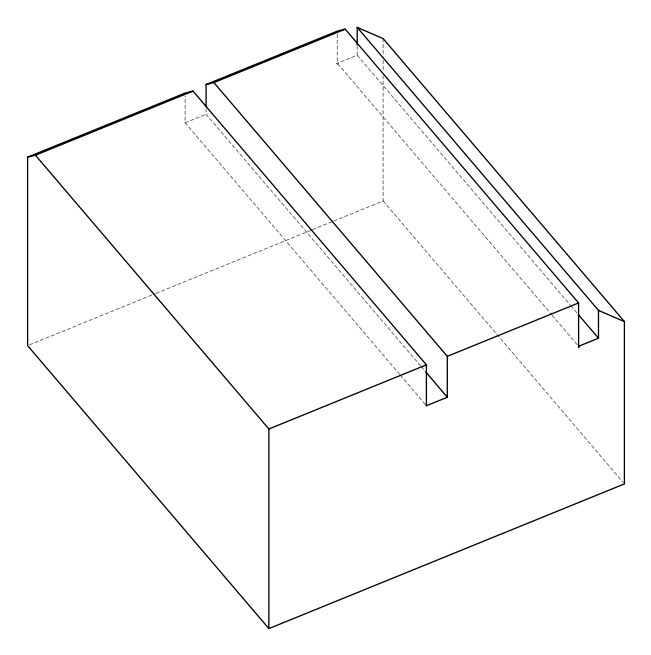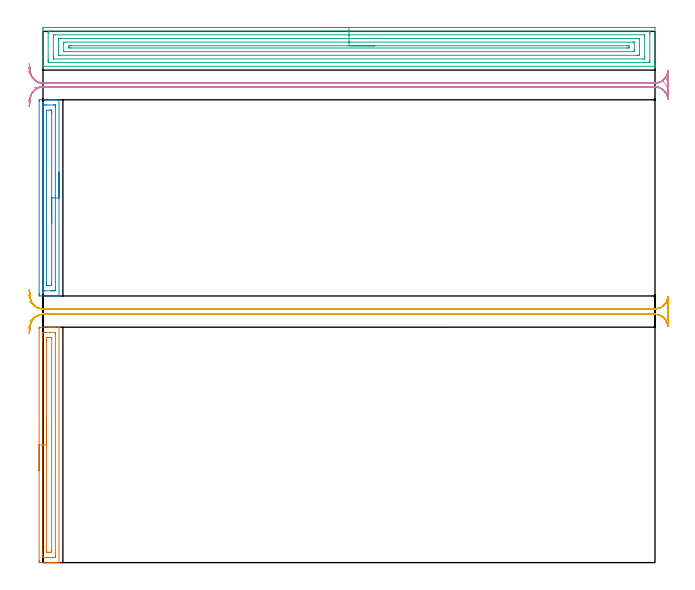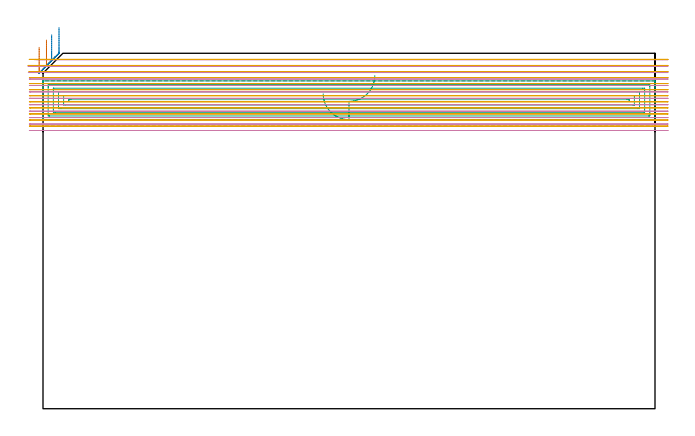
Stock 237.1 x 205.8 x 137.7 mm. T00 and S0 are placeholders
(PLAN: 5 operations, 1 tool changes, 41.3 min)
(1 AREA_MILL | FG_CHAMFER_SURFACE | UGT0205_001 | 2.4 min | 2848 mm3)
(2 AREA_MILL_1 | FG_CHAMFER_SURFACE_1 | UGT0205_001 | 2.03 min | 2516 mm3)
(3 AREA_MILL_2 | FG_CHAMFER_SURFACE_2 | UGT0205_001 | 11.61 min | 77675 mm3)
(4 MILL_RECTANGULAR_SLOT | SLOT_RECTANGULAR | NXT0201_013 | Follow Part, ap 2.5, ae 75% | 12.6 min | 68443 mm3)
(5 MILL_RECTANGULAR_SLOT_1 | SLOT_RECTANGULAR_1 | NXT0201_013 | Follow Part, ap 2.5, ae 75% | 12.66 min | 80671 mm3)
(TOOL UGT0205_001 | Chamfer Mill 20 x 3 x 45 deg. | D20 FL50 Z2)
(TOOL NXT0201_013 | ENDMILL 10mm | D10 FL30 Z4)
(OP 1 AREA_MILL)
G17 G21 G94 G90
T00 M6
G54
G17 G0 G90 X-1.5 Y35.6 S1061 M3
G43 Z147.7 H0
Z140.
G94 G1 Y35.638 Z139.128 F250.
Y35.752 Z138.264
Y35.941 Z137.412
Y36.203 Z136.58
Y36.537 Z135.774
Y36.94 Z135.
Y37.408 Z134.264
Y37.94 Z133.572
Y38.529 Z132.929
Y39.172 Z132.34
Y39.864 Z131.808
Y40.6 Z131.34
Y41.374 Z130.937
Y42.18 Z130.603
Y43.012 Z130.341
Y43.864 Z130.152
Y44.728 Z130.038
Y45.6 Z130.
Y90.611
X-1.497 Y90.967 Z130.001
X-1.492 Y91.19 Z130.004
X-1.148 Y91.2 Z130.349
X2.35 Z133.844
X2.943 Z134.44
X3.224 Z134.721
X3.817 Z135.314
X4.099 Z135.595
X4.662 Z136.162
X4.973 Z136.472
X5.973 Z137.472
X6.088 Y91.198 Z137.58
X6.198 Y91.19 Z137.689
X6.2 Y91.056 Z137.7
Y0.144
X6.197 Y0.01 Z137.688
X6.088 Y0.002 Z137.58
X5.973 Y0. Z137.472
X5.284 Z136.783
X4.663 Z136.162
X4.099 Z135.595
X3.817 Z135.314
X3.224 Z134.721
X2.942 Z134.44
X2.35 Z133.844
X-1.148 Y0.001 Z130.349
X-1.492 Y0.01 Z130.004
X-1.497 Y0.233 Z130.001
X-1.5 Y0.589 Z130.
Y0.949
Y45.6
X-0.086 Z131.414
Y87.937
X-0.085 Y88.636 Z131.415
X-0.083 Y88.828 Z131.417
X-0.079 Y89.169 Z131.421
X0.246 Y89.191 Z131.746
X0.601 Y89.196 Z132.101
X1.111 Y89.2 Z132.611
X4.609 Y89.199 Z136.109
X4.738 Y89.196 Z136.238
X4.761 Y89.194 Z136.261
X4.779 Y89.189 Z136.279
X4.78 Y89.161 Z136.28
X4.784 Y89.021 Z136.284
X4.785 Y88.828 Z136.285
X4.786 Y88.128 Z136.286
Y3.263
X4.785 Y2.564 Z136.285
X4.783 Y2.372 Z136.283
X4.779 Y2.031 Z136.279
X4.454 Y2.009 Z135.954
X4.099 Y2.004 Z135.599
X3.589 Y2. Z135.089
X0.091 Y2.001 Z131.591
X-0.038 Y2.004 Z131.462
X-0.061 Y2.006 Z131.439
X-0.079 Y2.011 Z131.421
X-0.08 Y2.039 Z131.42
X-0.084 Y2.179 Z131.416
X-0.085 Y2.372 Z131.415
X-0.086 Y3.072 Z131.414
Y45.6
X1.328 Z132.828
X1.329 Y86.304 Z132.829
X1.333 Y87.045 Z132.833
X1.336 Y87.188 Z132.836
X1.476 Y87.192 Z132.976
X2.199 Y87.2 Z133.699
X2.35 Z133.85
X3.074 Y87.199 Z134.574
X3.224 Y87.194 Z134.724
X3.365 Y87.186 Z134.865
X3.369 Y87.045 Z134.869
X3.371 Y86.896 Z134.871
Y4.896
X3.367 Y4.155 Z134.867
X3.364 Y4.012 Z134.864
X3.224 Y4.008 Z134.724
X2.501 Y4. Z134.001
X2.35 Z133.85
X1.626 Y4.001 Z133.126
X1.476 Y4.006 Z132.976
X1.335 Y4.014 Z132.835
X1.331 Y4.155 Z132.831
X1.329 Y4.304 Z132.829
X1.328 Y45.6 Z132.828
Y46.472 Z132.867
Y47.336 Z132.98
Y48.188 Z133.169
Y49.02 Z133.432
Y49.826 Z133.765
Y50.6 Z134.168
Y51.336 Z134.637
Y52.028 Z135.168
Y52.671 Z135.757
Y53.26 Z136.401
Y53.792 Z137.093
Y54.26 Z137.828
Y54.663 Z138.602
Y54.997 Z139.408
Y55.259 Z140.24
Y55.448 Z141.092
Y55.562 Z141.957
Y55.6 Z142.828
G0 Z147.7
M5
M2
(OP 2 AREA_MILL_1)
G17 G21 G94 G90
T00 M6
G54
G17 G0 G90 X6.2 Y151.3 S1061 M3
G43 Z147.7 H0
G94 G1 Y151.262 Z146.828 F250.
Y151.148 Z145.963
Y150.959 Z145.112
Y150.697 Z144.28
Y150.363 Z143.474
Y149.96 Z142.7
Y149.492 Z141.964
Y148.96 Z141.272
Y148.371 Z140.629
Y147.728 Z140.039
Y147.036 Z139.508
Y146.3 Z139.04
Y145.526 Z138.637
Y144.72 Z138.303
Y143.888 Z138.041
Y143.037 Z137.852
Y142.172 Z137.738
Y141.3 Z137.7
Y103.437
X6.204 Y103.31 Z137.695
X6.092 Y103.302 Z137.584
X5.982 Y103.3 Z137.481
X5.306 Z136.805
X4.64 Z136.139
X4.099 Z135.595
X3.828 Z135.325
X3.224 Z134.721
X2.954 Z134.451
X2.35 Z133.844
X-1.147 Y103.301 Z130.349
X-1.492 Y103.31 Z130.004
X-1.497 Y103.527 Z130.001
X-1.5 Y103.883 Z130.
Y104.242
Y178.717
X-1.497 Y179.073 Z130.001
X-1.492 Y179.29 Z130.004
X-1.147 Y179.3 Z130.349
X2.35 Z133.844
X2.954 Z134.451
X3.224 Z134.721
X3.828 Z135.325
X4.099 Z135.595
X4.64 Z136.139
X4.973 Z136.472
X5.982 Z137.481
X6.092 Y179.298 Z137.584
X6.205 Y179.29 Z137.695
X6.2 Y179.166 Z137.7
Y141.3
X4.786 Z136.286
Y106.556
X4.785 Y105.857 Z136.285
X4.783 Y105.665 Z136.283
X4.779 Y105.325 Z136.279
X4.45 Y105.308 Z135.95
X4.099 Y105.303 Z135.599
X3.582 Y105.3 Z135.082
X3.224 Z134.724
X0.601 Z132.101
X0.085 Z131.585
X-0.039 Y105.303 Z131.461
X-0.061 Y105.305 Z131.439
X-0.079 Y105.309 Z131.421
X-0.08 Y105.336 Z131.42
X-0.084 Y105.472 Z131.416
X-0.085 Y105.665 Z131.415
X-0.086 Y106.365 Z131.414
Y176.044
X-0.085 Y176.743 Z131.415
X-0.083 Y176.935 Z131.417
X-0.079 Y177.275 Z131.421
X0.251 Y177.292 Z131.751
X0.601 Y177.297 Z132.101
X1.118 Y177.3 Z132.618
X1.476 Z132.976
X4.099 Z135.599
X4.615 Z136.115
X4.739 Y177.297 Z136.239
X4.761 Y177.295 Z136.261
X4.778 Y177.291 Z136.278
X4.78 Y177.264 Z136.28
X4.784 Y177.128 Z136.284
X4.785 Y176.935 Z136.285
X4.786 Y176.235 Z136.286
Y141.3
X3.371 Z134.871
Y108.189
X3.364 Y107.447 Z134.864
X3.362 Y107.307 Z134.862
X2.35 Y107.3 Z133.85
X1.618 Y107.301 Z133.118
X1.476 Y107.305 Z132.976
X1.338 Y107.31 Z132.838
X1.334 Y107.447 Z132.834
X1.331 Y107.594 Z132.831
X1.329 Y108.338 Z132.829
X1.328 Y108.488 Z132.828
X1.329 Y174.411 Z132.829
X1.336 Y175.153 Z132.836
X1.339 Y175.293 Z132.839
X2.35 Y175.3 Z133.85
X3.082 Y175.299 Z134.582
X3.224 Y175.295 Z134.724
X3.362 Y175.29 Z134.862
X3.366 Y175.153 Z134.866
X3.369 Y175.006 Z134.869
X3.371 Y174.262 Z134.871
Y174.113
Y141.3
Y140.428 Z134.91
Y139.564 Z135.023
Y138.712 Z135.212
Y137.88 Z135.475
Y137.074 Z135.808
Y136.3 Z136.211
Y135.564 Z136.68
Y134.872 Z137.211
Y134.229 Z137.8
Y133.64 Z138.444
Y133.109 Z139.136
Y132.64 Z139.871
Y132.237 Z140.645
Y131.903 Z141.451
Y131.641 Z142.283
Y131.452 Z143.135
Y131.338 Z144.
Y131.3 Z144.871
G0 Z147.7
M5
M2
(OP 3 AREA_MILL_2)
G17 G21 G94 G90
T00 M6
G54
G17 G0 G90 X108.55 Y207.3 S1061 M3
G43 Z147.7 H0
Z122.
G94 G1 X108.588 Z121.128 F250.
X108.702 Z120.263
X108.891 Z119.412
X109.153 Z118.58
X109.487 Z117.774
X109.89 Z117.
X110.358 Z116.264
X110.89 Z115.572
X111.479 Z114.929
X112.122 Z114.34
X112.814 Z113.808
X113.55 Z113.34
X114.324 Z112.937
X115.13 Z112.603
X115.962 Z112.341
X116.814 Z112.152
X117.678 Z112.038
X118.55 Z112.
X236.481
X236.923 Y207.296 Z112.002
X237.09 Y207.292 Z112.006
X237.1 Y207.121 Z112.176
Y195.393 Z123.901
Y194.852 Z124.445
Y194.512 Z124.784
Y193.971 Z125.326
Y193.631 Z125.664
Y192.951 Z126.348
Y192.647 Z126.653
X237.095 Y192.303 Z126.987
X237.093 Y192.302 Z126.989
X236.928 Y192.3 Z127.
X0.17
X0.007 Y192.302 Z126.989
X0.005 Y192.303 Z126.987
X0. Y192.645 Z126.654
Y192.951 Z126.348
Y193.631 Z125.664
Y194.852 Z124.445
Y195.393 Z123.901
Y196.004 Z123.291
Y206.58 Z112.718
X0.003 Y206.851 Z112.447
X0.01 Y207.292 Z112.006
X0.168 Y207.296 Z112.002
X0.619 Y207.3 Z112.
X118.55
Y205.886 Z113.414
X234.694 Y205.885 Z113.415
X234.78
X235.063 Y205.879 Z113.421
X235.09 Y205.786 Z113.514
X235.097 Y205.572 Z113.728
X235.099 Y205.088 Z114.212
X235.1 Y204.688 Z114.612
X235.099 Y194.512 Z124.788
X235.097 Y194.114 Z125.186
X235.089 Y193.721 Z125.579
X234.694 Y193.715 Z125.585
X234.609
X2.406
X2.32
X2.037 Y193.721 Z125.579
X2.01 Y193.814 Z125.486
X2.003 Y194.028 Z125.272
X2.001 Y194.512 Z124.788
X2. Y194.912 Z124.388
X2.001 Y205.088 Z114.212
X2.003 Y205.486 Z113.814
X2.011 Y205.879 Z113.421
X2.406 Y205.885 Z113.415
X2.491
X118.55 Y205.886 Z113.414
Y204.472 Z114.828
X232.907 Y204.471 Z114.829
X232.997 Y204.47 Z114.83
X233.067 Y204.467 Z114.833
X233.083 Y204.465 Z114.835
X233.09 Y204.449 Z114.851
X233.094 Y204.396 Z114.904
X233.098 Y204.207 Z115.093
X233.1 Y204.017 Z115.283
Y203.325 Z115.975
Y196.085 Z123.215
X233.098 Y195.393 Z123.907
X233.096 Y195.207 Z124.093
X233.09 Y195.146 Z124.154
X233.04 Y195.135 Z124.165
X232.907 Y195.134 Z124.166
X232.282 Y195.129 Z124.171
X4.193
X4.103 Y195.13 Z124.17
X4.033 Y195.133 Z124.167
X4.017 Y195.135 Z124.165
X4.01 Y195.151 Z124.149
X4.006 Y195.204 Z124.096
X4.002 Y195.393 Z123.907
X4. Y195.583 Z123.717
Y196.275 Z123.025
Y203.515 Z115.785
X4.002 Y204.207 Z115.093
X4.004 Y204.393 Z114.907
X4.01 Y204.454 Z114.846
X4.06 Y204.465 Z114.835
X4.193 Y204.466 Z114.834
X4.818 Y204.471 Z114.829
X118.55 Y204.472 Z114.828
Y203.057 Z116.243
X230.499
X230.968 Y203.054 Z116.246
X231.075 Y203.052 Z116.248
X231.09 Y203.051 Z116.249
X231.093 Y203.031 Z116.269
X231.097 Y202.98 Z116.32
X231.099 Y202.877 Z116.423
X231.1 Y197.176 Z122.124
X231.098 Y196.726 Z122.574
X231.094 Y196.618 Z122.682
X231.09 Y196.566 Z122.735
X231.084 Y196.549 Z122.751
X231.055 Y196.548 Z122.752
X230.847 Y196.545 Z122.755
X230.227 Y196.543 Z122.757
X229.956
X6.601
X6.132 Y196.546 Z122.754
X6.025 Y196.548 Z122.752
X6.01 Y196.55 Z122.75
X6.007 Y196.569 Z122.731
X6.003 Y196.62 Z122.68
X6.001 Y196.723 Z122.577
X6. Y202.424 Z116.876
X6.002 Y202.874 Z116.426
X6.006 Y202.982 Z116.318
X6.01 Y203.035 Z116.265
X6.016 Y203.051 Z116.249
X6.045 Y203.052 Z116.248
X6.253 Y203.055 Z116.245
X6.873 Y203.057 Z116.243
X7.145
X118.55
Y201.643 Z117.657
X228.522
X228.685 Y201.642 Z117.658
X229.012 Y201.638 Z117.662
X229.092 Y201.636 Z117.664
X229.094 Y201.629 Z117.671
X229.097 Y201.606 Z117.694
X229.099 Y201.563 Z117.737
X229.1 Y198.919 Z120.381
X229.097 Y198.271 Z121.029
X229.09 Y198.037 Z121.263
X229.084 Y197.964 Z121.336
X228.522 Y197.957 Z121.343
X8.578
X8.415 Y197.958 Z121.342
X8.089 Y197.962 Z121.338
X8.008 Y197.964 Z121.336
X8.006 Y197.971 Z121.329
X8.003 Y197.994 Z121.306
X8.001 Y198.037 Z121.263
X8. Y200.681 Z118.619
X8.003 Y201.329 Z117.971
X8.01 Y201.563 Z117.737
X8.016 Y201.636 Z117.664
X8.578 Y201.643 Z117.657
X118.55
Y200.229 Z119.071
X226.219
X226.653 Y200.227 Z119.073
X227.078 Y200.222 Z119.078
X227.09 Y199.8 Z119.5
X227.081 Y199.378 Z119.922
X226.653 Y199.373 Z119.927
X226.195 Y199.371 Z119.929
X10.881
X10.447 Y199.373 Z119.927
X10.022 Y199.378 Z119.922
X10.01 Y199.8 Z119.5
X10.019 Y200.222 Z119.078
X10.447 Y200.227 Z119.073
X10.905 Y200.229 Z119.071
X118.55
X119.422 Z119.109
X120.286 Z119.223
X121.138 Z119.412
X121.97 Z119.674
X122.776 Z120.008
X123.55 Z120.411
X124.286 Z120.88
X124.978 Z121.411
X125.621 Z122.
X126.21 Z122.643
X126.742 Z123.335
X127.21 Z124.071
X127.613 Z124.845
X127.947 Z125.651
X128.209 Z126.483
X128.398 Z127.335
X128.512 Z128.199
X128.55 Z129.071
G0 Z147.7
M5
M2
(OP 4 MILL_RECTANGULAR_SLOT)
G17 G21 G94 G90
T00 M6
G54
G17 G0 G90 X-3.355 Y184.069 S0 M3
G43 Z147.7 H0
Z135.208
G94 G1 X-0.363 Y184.287 F250.
G2 X0. Y184.3 R5. F500.
G1 X237.1
G2 X242.09 Y179.616 R5.
G1 X242.1
Y182.582
G3 X239.943 Y186.687 R5.
G2 X237.1 Y185.8 R5.
G1 X0.507
X-2.493 F250.
G0 Z147.7
X-5.778 Y178.517
Z132.717
G1 X-4.594 Y181.273
G2 X0. Y184.3 R5. F500.
G1 X237.1
G2 X242.09 Y179.616 R5.
G1 X242.1
Y185.091
G3 X241.202 Y187.942 R5.
G2 X237.1 Y185.8 R5.
G1 X0.
G2 X-4.102 Y187.942 R5.
G1 X-5.817 Y190.403 F250.
G0 X-5.329 Y176.933 Z130.225
G1 X-4.963 Y179.91
G2 X0. Y184.3 R5. F500.
G1 X237.1
G2 X242.09 Y179.616 R5.
G1 X242.1
Y187.583
G3 X241.845 Y189.151 R5.
G1 X241.817 Y189.141
G2 X237.1 Y185.8 R5.
G1 X0.
G2 X-4.717 Y189.141 R5.
G1 X-5.712 Y191.971 F250.
G0 X-5.298 Y176.865 Z127.733
G1 X-4.97 Y179.847
G2 X0. Y184.3 R5. F500.
G1 X237.1
G2 X242.09 Y179.616 R5.
G1 X242.1
Y190.074
X242.097 Y190.23
X242.067 Y190.229
G2 X237.1 Y185.8 R5.
G1 X0.
G2 X-4.967 Y190.229 R5.
G1 X-5.31 Y193.21 F250.
G0 X-5.298 Y176.865 Z125.242
G1 X-4.97 Y179.847
G2 X0. Y184.3 R5. F500.
G1 X237.1
G2 X242.09 Y179.616 R5.
G1 X242.1
Y190.484
X242.09
G2 X237.1 Y185.8 R5.
G1 X0.
G2 X-4.97 Y190.253 R5.
G1 X-5.298 Y193.235 F250.
G0 Y176.865 Z122.75
G1 X-4.97 Y179.847
G2 X0. Y184.3 R5. F500.
G1 X237.1
G2 X242.09 Y179.616 R5.
G1 X242.1
Y190.484
X242.09
G2 X237.1 Y185.8 R5.
G1 X0.
G2 X-4.97 Y190.253 R5.
G1 X-5.298 Y193.235 F250.
G0 Y176.865 Z120.258
G1 X-4.97 Y179.847
G2 X0. Y184.3 R5. F500.
G1 X237.1
G2 X242.09 Y179.616 R5.
G1 X242.1
Y190.484
X242.09
G2 X237.1 Y185.8 R5.
G1 X0.
G2 X-4.97 Y190.253 R5.
G1 X-5.298 Y193.235 F250.
G0 Y176.865 Z117.767
G1 X-4.97 Y179.847
G2 X0. Y184.3 R5. F500.
G1 X237.1
G2 X242.09 Y179.616 R5.
G1 X242.1
Y190.484
X242.09
G2 X237.1 Y185.8 R5.
G1 X0.
G2 X-4.97 Y190.253 R5.
G1 X-5.298 Y193.235 F250.
G0 Y176.865 Z115.275
G1 X-4.97 Y179.847
G2 X0. Y184.3 R5. F500.
G1 X237.1
G2 X242.09 Y179.616 R5.
G1 X242.1
Y190.484
X242.09
G2 X237.1 Y185.8 R5.
G1 X0.
G2 X-4.97 Y190.253 R5.
G1 X-5.298 Y193.235 F250.
G0 Y176.865 Z112.783
G1 X-4.97 Y179.847
G2 X0. Y184.3 R5. F500.
G1 X237.1
G2 X242.09 Y179.616 R5.
G1 X242.1
Y190.484
X242.09
G2 X237.1 Y185.8 R5.
G1 X0.
G2 X-4.97 Y190.253 R5.
G1 X-5.298 Y193.235 F250.
G0 Y176.865 Z110.292
G1 X-4.97 Y179.847
G2 X0. Y184.3 R5. F500.
G1 X237.1
G2 X242.09 Y179.616 R5.
G1 X242.1
Y190.484
X242.09
G2 X237.1 Y185.8 R5.
G1 X0.
G2 X-4.97 Y190.253 R5.
G1 X-5.298 Y193.235 F250.
G0 Y176.865 Z107.8
G1 X-4.97 Y179.847
G2 X0. Y184.3 R5. F500.
G1 X237.1
G2 X242.09 Y179.616 R5.
G1 X242.1
Y190.484
X242.09
G2 X237.1 Y185.8 R5.
G1 X0.
G2 X-4.97 Y190.253 R5.
G1 X-5.298 Y193.235 F250.
G0 Z147.7
M5
M2
(OP 5 MILL_RECTANGULAR_SLOT_1)
G17 G21 G94 G90
T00 M6
G54
G17 G0 G90 X-5.346 Y93.529 S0 M3
G43 Z147.7 H0
Z135.35
G94 G1 X-2.903 Y95.271 F250.
G2 X0. Y96.2 R5. F500.
G1 X237.1
G2 X242.09 Y91.516 R5.
G1 X242.1
Y102.984
X242.09
G2 X237.1 Y98.3 R5.
G1 X0.
G2 X-2.903 Y99.229 R5.
G1 X-5.346 Y100.971 F250.
G0 X-5.801 Y90.608 Z133.
G1 X-4.527 Y93.324
G2 X0. Y96.2 R5. F500.
G1 X237.1
G2 X242.09 Y91.516 R5.
G1 X242.1
Y102.984
X242.09
G2 X237.1 Y98.3 R5.
G1 X0.
G2 X-4.53 Y101.184 R5.
G1 X-5.8 Y103.901 F250.
G0 X-5.451 Y89.129 Z130.65
G1 X-4.922 Y92.082
G2 X0. Y96.2 R5. F500.
G1 X237.1
G2 X242.09 Y91.516 R5.
G1 X242.1
Y102.984
X242.09
G2 X237.1 Y98.3 R5.
G1 X0.
G2 X-4.923 Y102.429 R5.
G1 X-5.446 Y105.383 F250.
G0 X-5.298 Y88.765 Z128.3
G1 X-4.97 Y91.747
G2 X0. Y96.2 R5. F500.
G1 X237.1
G2 X242.09 Y91.516 R5.
G1 X242.1
Y102.984
X242.09
G2 X237.1 Y98.3 R5.
G1 X0.
G2 X-4.97 Y102.753 R5.
G1 X-5.298 Y105.735 F250.
G0 Y88.765 Z125.95
G1 X-4.97 Y91.747
G2 X0. Y96.2 R5. F500.
G1 X237.1
G2 X242.09 Y91.516 R5.
G1 X242.1
Y102.984
X242.09
G2 X237.1 Y98.3 R5.
G1 X0.
G2 X-4.97 Y102.753 R5.
G1 X-5.298 Y105.735 F250.
G0 Y88.765 Z123.6
G1 X-4.97 Y91.747
G2 X0. Y96.2 R5. F500.
G1 X237.1
G2 X242.09 Y91.516 R5.
G1 X242.1
Y102.984
X242.09
G2 X237.1 Y98.3 R5.
G1 X0.
G2 X-4.97 Y102.753 R5.
G1 X-5.298 Y105.735 F250.
G0 Y88.765 Z121.25
G1 X-4.97 Y91.747
G2 X0. Y96.2 R5. F500.
G1 X237.1
G2 X242.09 Y91.516 R5.
G1 X242.1
Y102.984
X242.09
G2 X237.1 Y98.3 R5.
G1 X0.
G2 X-4.97 Y102.753 R5.
G1 X-5.298 Y105.735 F250.
G0 Y88.765 Z118.9
G1 X-4.97 Y91.747
G2 X0. Y96.2 R5. F500.
G1 X237.1
G2 X242.09 Y91.516 R5.
G1 X242.1
Y102.984
X242.09
G2 X237.1 Y98.3 R5.
G1 X0.
G2 X-4.97 Y102.753 R5.
G1 X-5.298 Y105.735 F250.
G0 Y88.765 Z116.55
G1 X-4.97 Y91.747
G2 X0. Y96.2 R5. F500.
G1 X237.1
G2 X242.09 Y91.516 R5.
G1 X242.1
Y102.984
X242.09
G2 X237.1 Y98.3 R5.
G1 X0.
G2 X-4.97 Y102.753 R5.
G1 X-5.298 Y105.735 F250.
G0 Y88.765 Z114.2
G1 X-4.97 Y91.747
G2 X0. Y96.2 R5. F500.
G1 X237.1
G2 X242.09 Y91.516 R5.
G1 X242.1
Y102.984
X242.09
G2 X237.1 Y98.3 R5.
G1 X0.
G2 X-4.97 Y102.753 R5.
G1 X-5.298 Y105.735 F250.
G0 Y88.765 Z111.85
G1 X-4.97 Y91.747
G2 X0. Y96.2 R5. F500.
G1 X237.1
G2 X242.09 Y91.516 R5.
G1 X242.1
Y102.984
X242.09
G2 X237.1 Y98.3 R5.
G1 X0.
G2 X-4.97 Y102.753 R5.
G1 X-5.298 Y105.735 F250.
G0 Y88.765 Z109.5
G1 X-4.97 Y91.747
G2 X0. Y96.2 R5. F500.
G1 X237.1
G2 X242.09 Y91.516 R5.
G1 X242.1
Y102.984
X242.09
G2 X237.1 Y98.3 R5.
G1 X0.
G2 X-4.97 Y102.753 R5.
G1 X-5.298 Y105.735 F250.
G0 Z147.7
M5
M2
